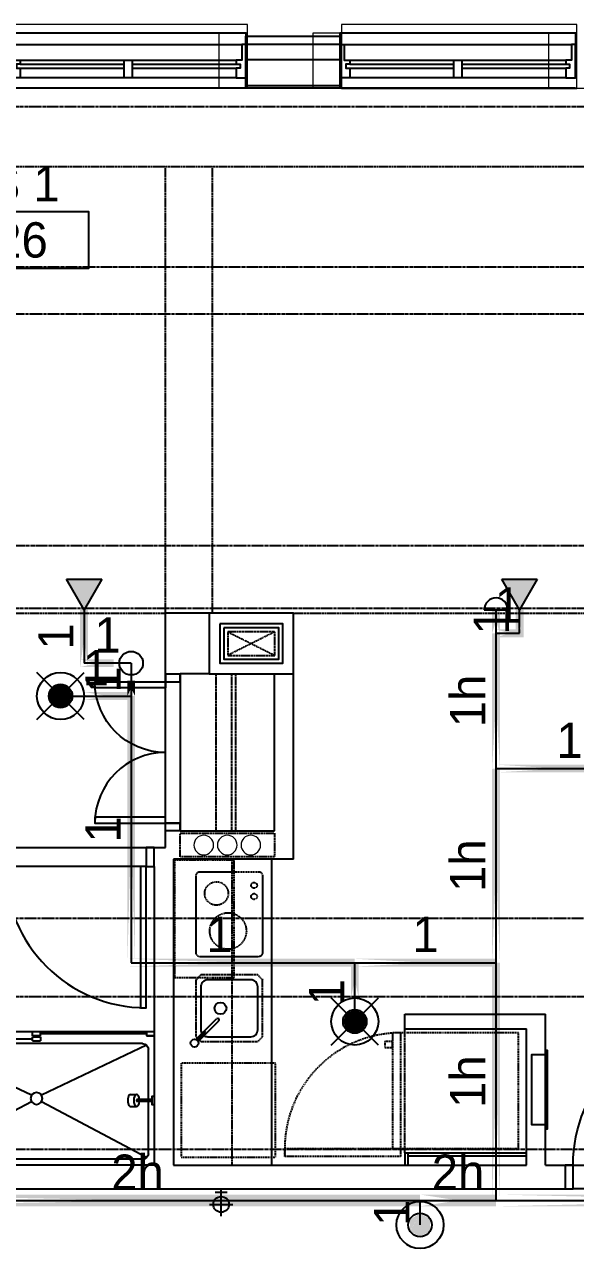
# Model space of a CAD drawing. Header units: inches. Extents: x -6955 to 13123, y -1334 to 3701.
# Drawn here: x 6924.5 to 7065, y 1674.3 to 1986.5 of the extents above; entities that cross this region are included whole.
import ezdxf
from ezdxf.enums import TextEntityAlignment as Align

# ---------------------------------------------------------------- set-up
doc = ezdxf.new("R2010")
doc.units = ezdxf.units.IN
doc.header["$MEASUREMENT"] = 0
for name, pattern in [('CENTER2', [1.125, 0.75, -0.125, 0.125, -0.125]), ('DASHDOT2', [0.5, 0.25, -0.125, 0, -0.125]), ('HIDDEN2', [0.1875, 0.125, -0.0625])]:
    doc.linetypes.add(name, pattern=pattern)
for name, color, linetype in [('A-Door', 7, 'Continuous'), ('A-Door-Head', 8, 'Continuous'), ('A-Eqpm', 4, 'Continuous'), ('A-Eqpm-NIC', 5, 'DASHDOT2'), ('A-Flor-Case', 6, 'Continuous'), ('A-Flor-Case-Hidden', 8, 'HIDDEN2'), ('A-Flor-Outline', 4, 'Continuous'), ('A-Flor-Ovhd', 1, 'HIDDEN2'), ('A-Flor-Pfix', 7, 'Continuous'), ('A-Flor-Soffit', 6, 'HIDDEN2'), ('A-Flor-Wall Mtd Fixture', 7, 'Continuous'), ('A-Glaz', 7, 'Continuous'), ('A-Glaz-Sill', 8, 'Continuous'), ('A-Grid(SmallScale)', 11, 'CENTER2'), ('A-HVAC', 6, 'HIDDEN2'), ('A-Tag-Rm(Scale)', 7, 'Continuous'), ('A-Wall-Full', 7, 'Continuous'), ('A-Wall-Hatch', 15, 'Continuous'), ('headdn', 7, 'Continuous'), ('PIPEBL', 4, 'Continuous'), ('pipemn', 6, 'Continuous'), ('PIPESPC', 7, 'Continuous'), ('spk-cap', 7, 'Continuous'), ('spk-piperise', 7, 'Continuous'), ('TIDYPIPE', 7, 'Continuous')]:
    doc.layers.add(name, color=color, linetype=linetype)
doc.layers.add('G-Anno-Nplt', color=140, linetype='Continuous', lineweight=18, plot=False)
doc.styles.add('G1DIM', font='arial.ttf')
doc.styles.add('PIPE', font='PIPE.SHX')
doc.dimstyles.new('Aec-Arch-I-96', dxfattribs={"dimscale": 96, "dimtxt": 0.09375, "dimasz": 0.0625, "dimexe": 0.0625, "dimexo": 0.0625, "dimgap": 0.03125, "dimtad": 1, "dimdec": 3, "dimzin": 3, "dimdsep": 46, "dimlunit": 4, "dimtxsty": 'G1DIM', "dimblk": 'ARCHTICK', "dimcen": 0.09375, "dimclrt": 2, "dimazin": 2, "dimtfac": 0.75, "dimtdec": 3, "dimtix": 1, "dimtmove": 2, "dimatfit": 2, "dimldrblk": 'OPEN90', "dimfxl": 0.0625, "dimtolj": 1, "dimtzin": 0, "dimarcsym": 0})

# ---------------------------------------------------------------- blocks, each defined once
blk = doc.blocks.new('EXTERIOR WINDOW 4')
at = {"layer": 'A-Glaz'}
for p, q in [((3139.62, -8499), (3194.62, -8499)), ((3139.62, -8500), (3166.12, -8500)), ((3139.62, -8501), (3166.12, -8501)), ((3168.12, -8500), (3194.62, -8500)), ((3168.12, -8501), (3194.62, -8501))]:
    blk.add_line(p, q, dxfattribs=at)
for points in [[(3139.62, -8501), (3139.62, -8503.5), (3137.12, -8503.5), (3137.12, -8495), (3138.12, -8495), (3138.12, -8499), (3139.62, -8499), (3139.62, -8500), (3138.62, -8500), (3138.62, -8501), (3139.62, -8501)], [(3194.62, -8501), (3194.62, -8503.5), (3197.12, -8503.5), (3197.12, -8495), (3196.12, -8495), (3196.12, -8499), (3194.62, -8499), (3194.62, -8500), (3195.62, -8500), (3195.62, -8501), (3194.62, -8501)]]:
    blk.add_lwpolyline(points, dxfattribs=at)
blk.add_lwpolyline([(3168.12, -8503.5), (3166.12, -8503.5), (3166.12, -8499), (3168.12, -8499)], close=True, dxfattribs=at)
at = {"layer": 'A-Glaz-Sill'}
for p, q in [((3138.12, -8495), (3196.12, -8495)), ((3194.62, -8503.5), (3139.62, -8503.5)), ((3197.12, -8506.13), (3137.12, -8506.13))]:
    blk.add_line(p, q, dxfattribs=at)
blk.add_lwpolyline([(3137.12, -8495), (3137.12, -8492), (3197.12, -8492), (3197.12, -8495)], dxfattribs=at)
blk = doc.blocks.new('36in door')
blk.add_lwpolyline([(-1.5, -36), (0, -36), (0, 0), (-1.5, 0)], close=True)
blk.add_arc((0, 0), 36, 180, 270)
blk = doc.blocks.new('Plumbing Chase')
at = {"layer": 'A-Flor-Outline', "linetype": 'HIDDEN2', "ltscale": 0.5}
blk.add_lwpolyline([(0.625, 0), (6.625, 0), (6.625, 24), (0.625, 24)], close=True, dxfattribs=at)
at = {"layer": 'G-Anno-Nplt'}
for centre in [(3.625, 18), (3.625, 12), (3.625, 6)]:
    blk.add_circle(centre, 2.5, dxfattribs=at)
blk = doc.blocks.new('18in door')
blk.add_lwpolyline([(0, 0), (1.5, 0), (1.5, 18), (0, 18)], close=True)
blk.add_arc((0, 0), 18, 0, 90)
blk = doc.blocks.new('Single 12x6 HVAC Shaft')
at = {"layer": 'A-Flor-Outline'}
blk.add_lwpolyline([(3.75, 17.75), (11.75, 17.75), (11.75, 3.75), (3.75, 3.75)], close=True, dxfattribs=at)
at = {"layer": 'A-HVAC'}
for p, q in [((4.75, 16.75), (10.75, 4.75)), ((4.75, 4.75), (10.75, 16.75))]:
    blk.add_line(p, q, dxfattribs=at)
blk.add_lwpolyline([(4.75, 16.75), (10.75, 16.75), (10.75, 4.75), (4.75, 4.75)], close=True, dxfattribs=at)
at = {"layer": 'A-Wall-Full'}
for points in [[(0, 21.5), (15.5, 21.5), (15.5, 0), (0, 0)], [(2.75, 18.75), (12.75, 18.75), (12.75, 2.75), (2.75, 2.75)]]:
    blk.add_lwpolyline(points, close=True, dxfattribs=at)
blk = doc.blocks.new('sink1915rear')
for p, q in [((-0.37, -1.9), (-0.37, -5.29)), ((-0.12, -1.97), (-0.12, -4.54)), ((0.13, -1.97), (0.13, -4.54)), ((0.38, -1.9), (0.38, -5.29)), ((0.38, -5.29), (-0.37, -5.29)), ((0.13, -4.54), (-0.12, -4.54))]:
    blk.add_line(p, q)
blk.add_circle((0, -1.04), 0.938)
for start, end in [(112.0243, 67.9757), (138.5829, 221.4171), (264.1135, 275.8865), (318.587, 41.413)]:
    blk.add_arc((0, -5.04), 1, start, end)
blk.add_open_spline([(-0.75, -3.54), (-1.37, -3.58), (-1.99, -3.68), (-3.59, -4.07), (-4.53, -4.46), (-6.15, -5.47), (-6.84, -6.09), (-7.86, -7.44), (-8.21, -8.17), (-8.46, -9.28), (-8.5, -9.65), (-8.5, -10.01), (-8.5, -10.59), (-8.4, -11.17), (-7.93, -12.47), (-7.49, -13.18), (-6.28, -14.46), (-5.51, -15.02), (-3.75, -15.9), (-2.76, -16.21), (-0.69, -16.54), (0.38, -16.56), (2.47, -16.29), (3.47, -16), (5.27, -15.17), (6.07, -14.63), (7.34, -13.38), (7.81, -12.68), (8.41, -11.21), (8.54, -10.45), (8.44, -8.94), (8.22, -8.19), (7.42, -6.76), (6.85, -6.1), (5.41, -4.95), (4.55, -4.47), (2.7, -3.81), (1.74, -3.61), (0.75, -3.54)], degree=3, knots=[4.798605, 4.798605, 4.798605, 4.798605, 5.014176, 5.014176, 5.378501, 5.378501, 5.742827, 5.742827, 6.107152, 6.107152, 6.283185, 6.283185, 6.283185, 6.561131, 6.561131, 6.925457, 6.925457, 7.289782, 7.289782, 7.654107, 7.654107, 8.018433, 8.018433, 8.382758, 8.382758, 8.747084, 8.747084, 9.111409, 9.111409, 9.475734, 9.475734, 9.84006, 9.84006, 10.204385, 10.204385, 10.56871, 10.56871, 10.909356, 10.909356, 10.909356, 10.909356])
at = {"layer": 'A-Flor-Case-Hidden', "linetype": 'HIDDEN2', "ltscale": 0.25}
blk.add_ellipse((0, -10.01), major_axis=(-9.5, 0), ratio=0.789474, start_param=4.791408, end_param=10.916548, dxfattribs=at)
blk = doc.blocks.new('wall sconce')
for p, q in [((0, 0), (3.75, 0)), ((2, -1.75), (2, 1.75))]:
    blk.add_line(p, q)
blk.add_circle((2, 0), 1.25)
blk = doc.blocks.new('41in Std Vanity')
at = {"layer": 'A-Flor-Case'}
for p, q in [((23, 54.5), (0, 54.5)), ((0.75, 1.5), (0.75, 54.5)), ((23, 1.5), (23, 54.5)), ((23, 1.5), (0, 1.5))]:
    blk.add_line(p, q, dxfattribs=at)
at = {"layer": 'A-Flor-Case-Hidden'}
for p, q in [((22, 51.12), (0.75, 51.12)), ((4.83, 50.38), (0.75, 46.3)), ((5.89, 50.38), (0.75, 45.24)), ((20, 50.38), (2.75, 50.38)), ((16.86, 50.38), (21.25, 45.99)), ((17.92, 50.38), (21.25, 47.05)), ((22, 4.88), (22, 51.12)), ((21.25, 4.88), (21.25, 49.12)), ((21.25, 17), (0.75, 17)), ((21.25, 16.25), (0.75, 16.25)), ((21.25, 5.62), (0.75, 5.62)), ((22, 4.88), (0.75, 4.88))]:
    blk.add_line(p, q, dxfattribs=at)
for points in [[(0.75, 49.12), (2.75, 49.12), (2.75, 51.12), (0.75, 51.12)], [(20, 49.12), (22, 49.12), (22, 51.12), (20, 51.12)]]:
    blk.add_lwpolyline(points, close=True, dxfattribs=at)
at = {"layer": 'A-Wall-Full'}
for p, q in [((0, 0), (0, 56)), ((0, 56), (23, 56)), ((23, 0), (0, 0))]:
    blk.add_line(p, q, dxfattribs=at)
at = {"layer": 'A-Flor-Pfix', "rotation": 90}
blk.add_blockref('sink1915rear', (2.99, 33.06), dxfattribs=at)
at = {"layer": 'A-Flor-Wall Mtd Fixture', "xscale": -1, "rotation": 90}
blk.add_blockref('wall sconce', (11.5, 56), dxfattribs=at)
at = {"layer": 'A-Flor-Wall Mtd Fixture', "rotation": 90}
blk.add_blockref('wall sconce', (11.5, 0), dxfattribs=at)
blk = doc.blocks.new('_ArchTick')
at = {"color": 0, "linetype": 'ByBlock', "const_width": 0.15}
blk.add_lwpolyline([(-0.5, -0.5), (0.5, 0.5)], dxfattribs=at)
blk = doc.blocks.new('*D133')
at = {"layer": 'Defpoints', "color": 0, "transparency": 16777216}
for p in [(-44.25, -73.66), (-4.25, -73.66), (-4.25, -75.03)]:
    blk.add_point(p, dxfattribs=at)
at = {"layer": 'G-Anno-Nplt', "color": 0, "lineweight": -2, "transparency": 16777216}
for p, q in [((-44.25, -75.03), (-4.25, -75.03)), ((-44.25, -75.16), (-44.25, -76.53)), ((-4.25, -75.16), (-4.25, -76.53))]:
    blk.add_line(p, q, dxfattribs=at)
at = {"layer": 'G-Anno-Nplt', "color": 0, "lineweight": -2, "transparency": 16777216, "xscale": 1.5, "yscale": 1.5, "zscale": 1.5, "rotation": 180}
blk.add_blockref('_ArchTick', (-44.25, -75.03), dxfattribs=at)
at = {"layer": 'G-Anno-Nplt', "color": 0, "lineweight": -2, "transparency": 16777216, "xscale": 1.5, "yscale": 1.5, "zscale": 1.5}
blk.add_blockref('_ArchTick', (-4.25, -75.03), dxfattribs=at)
at = {"layer": 'G-Anno-Nplt', "transparency": 16777216, "insert": (-24.25, -76.93), "char_height": 2.25, "attachment_point": 5, "rotation": 180, "style": 'G1DIM'}
blk.add_mtext('\\A1;3\'-4"', dxfattribs=at)
blk = doc.blocks.new('_Open90')
at = {"color": 0, "linetype": 'ByBlock', "lineweight": -2}
for p, q in [((0, 0), (-1, 0)), ((-0.5, 0.5), (0, 0)), ((0, 0), (-0.5, -0.5))]:
    blk.add_line(p, q, dxfattribs=at)
blk = doc.blocks.new('*D134')
at = {"layer": 'Defpoints', "color": 0, "transparency": 16777216}
for p in [(-11.64, -72.75), (-10.4, -72.75), (-10.4, -96.75)]:
    blk.add_point(p, dxfattribs=at)
at = {"layer": 'G-Anno-Nplt', "color": 0, "lineweight": -2, "transparency": 16777216}
for p, q in [((-11.9, -72.75), (-13.14, -72.75)), ((-11.64, -96.75), (-11.64, -72.75)), ((-11.9, -96.75), (-13.14, -96.75))]:
    blk.add_line(p, q, dxfattribs=at)
at = {"layer": 'G-Anno-Nplt', "color": 0, "lineweight": -2, "transparency": 16777216, "xscale": 1.5, "yscale": 1.5, "zscale": 1.5}
for p, rotation in [((-11.64, -72.75), 90), ((-11.64, -96.75), 270)]:
    blk.add_blockref('_ArchTick', p, dxfattribs=dict(at, rotation=rotation))
at = {"layer": 'G-Anno-Nplt', "transparency": 16777216, "insert": (-13.54, -84.75), "char_height": 2.25, "attachment_point": 5, "rotation": 90, "style": 'G1DIM'}
blk.add_mtext('\\A1;2\'-0"', dxfattribs=at)
blk = doc.blocks.new('*D118')
at = {"layer": 'Defpoints', "color": 0, "transparency": 16777216}
for p in [(-78, -4.88), (0, -4.88), (0, -10.2)]:
    blk.add_point(p, dxfattribs=at)
at = {"layer": 'G-Anno-Nplt', "color": 0, "lineweight": -2, "transparency": 16777216}
for p, q in [((-78, -6.38), (-78, -11.7)), ((0, -6.38), (0, -11.7)), ((-78, -10.2), (0, -10.2))]:
    blk.add_line(p, q, dxfattribs=at)
at = {"layer": 'G-Anno-Nplt', "color": 0, "lineweight": -2, "transparency": 16777216, "xscale": 1.5, "yscale": 1.5, "zscale": 1.5, "rotation": 180}
blk.add_blockref('_ArchTick', (-78, -10.2), dxfattribs=at)
at = {"layer": 'G-Anno-Nplt', "color": 0, "lineweight": -2, "transparency": 16777216, "xscale": 1.5, "yscale": 1.5, "zscale": 1.5}
blk.add_blockref('_ArchTick', (0, -10.2), dxfattribs=at)
at = {"layer": 'G-Anno-Nplt', "transparency": 16777216, "insert": (-39, -8.3), "char_height": 2.25, "attachment_point": 5, "style": 'G1DIM'}
blk.add_mtext('\\A1;6\'-6"', dxfattribs=at)
blk = doc.blocks.new('*D119')
at = {"layer": 'Defpoints', "color": 0, "transparency": 16777216}
for p in [(-32.79, -4.88), (-32.79, -29.88), (-27.96, -29.88)]:
    blk.add_point(p, dxfattribs=at)
at = {"layer": 'G-Anno-Nplt', "color": 0, "lineweight": -2, "transparency": 16777216}
for p, q in [((-31.29, -4.88), (-26.46, -4.88)), ((-27.96, -4.88), (-27.96, -29.88)), ((-31.29, -29.88), (-26.46, -29.88))]:
    blk.add_line(p, q, dxfattribs=at)
at = {"layer": 'G-Anno-Nplt', "color": 0, "lineweight": -2, "transparency": 16777216, "xscale": 1.5, "yscale": 1.5, "zscale": 1.5}
for p, rotation in [((-27.96, -4.88), 90), ((-27.96, -29.88), 270)]:
    blk.add_blockref('_ArchTick', p, dxfattribs=dict(at, rotation=rotation))
at = {"layer": 'G-Anno-Nplt', "transparency": 16777216, "insert": (-29.84, -17.38), "char_height": 2.25, "attachment_point": 5, "rotation": 90, "style": 'G1DIM'}
blk.add_mtext('\\A1;2\'-1"', dxfattribs=at)
blk = doc.blocks.new('*D120')
at = {"layer": 'Defpoints', "color": 0, "transparency": 16777216}
for p in [(-32.32, -29.88), (-32.32, -63.88), (-27.96, -63.88)]:
    blk.add_point(p, dxfattribs=at)
at = {"layer": 'G-Anno-Nplt', "color": 0, "lineweight": -2, "transparency": 16777216}
for p, q in [((-30.82, -29.88), (-26.46, -29.88)), ((-27.96, -29.88), (-27.96, -63.88)), ((-30.82, -63.88), (-26.46, -63.88))]:
    blk.add_line(p, q, dxfattribs=at)
at = {"layer": 'G-Anno-Nplt', "color": 0, "lineweight": -2, "transparency": 16777216, "xscale": 1.5, "yscale": 1.5, "zscale": 1.5}
for p, rotation in [((-27.96, -29.88), 90), ((-27.96, -63.88), 270)]:
    blk.add_blockref('_ArchTick', p, dxfattribs=dict(at, rotation=rotation))
at = {"layer": 'G-Anno-Nplt', "transparency": 16777216, "insert": (-29.86, -46.88), "char_height": 2.25, "attachment_point": 5, "rotation": 90, "style": 'G1DIM'}
blk.add_mtext('\\A1;2\'-10"', dxfattribs=at)
blk = doc.blocks.new('*D121')
at = {"layer": 'Defpoints', "color": 0, "transparency": 16777216}
for p in [(-32.25, -63.88), (-32.25, -94.88), (-27.96, -94.88)]:
    blk.add_point(p, dxfattribs=at)
at = {"layer": 'G-Anno-Nplt', "color": 0, "lineweight": -2, "transparency": 16777216}
for p, q in [((-30.75, -63.88), (-26.46, -63.88)), ((-27.96, -63.88), (-27.96, -94.88)), ((-30.75, -94.88), (-26.46, -94.88))]:
    blk.add_line(p, q, dxfattribs=at)
at = {"layer": 'G-Anno-Nplt', "color": 0, "lineweight": -2, "transparency": 16777216, "xscale": 1.5, "yscale": 1.5, "zscale": 1.5}
for p, rotation in [((-27.96, -63.88), 90), ((-27.96, -94.88), 270)]:
    blk.add_blockref('_ArchTick', p, dxfattribs=dict(at, rotation=rotation))
at = {"layer": 'G-Anno-Nplt', "transparency": 16777216, "insert": (-29.84, -79.38), "char_height": 2.25, "attachment_point": 5, "rotation": 90, "style": 'G1DIM'}
blk.add_mtext('\\A1;2\'-7"', dxfattribs=at)
blk = doc.blocks.new('*D122')
at = {"layer": 'Defpoints', "color": 0, "transparency": 16777216}
for p in [(-34.75, -69.46), (0, -69.46), (0, -70.99)]:
    blk.add_point(p, dxfattribs=at)
at = {"layer": 'G-Anno-Nplt', "color": 0, "lineweight": -2, "transparency": 16777216}
for p, q in [((-34.75, -70.96), (-34.75, -72.49)), ((-34.75, -70.99), (0, -70.99)), ((0, -70.96), (0, -72.49))]:
    blk.add_line(p, q, dxfattribs=at)
at = {"layer": 'G-Anno-Nplt', "color": 0, "lineweight": -2, "transparency": 16777216, "xscale": 1.5, "yscale": 1.5, "zscale": 1.5, "rotation": 180}
blk.add_blockref('_ArchTick', (-34.75, -70.99), dxfattribs=at)
at = {"layer": 'G-Anno-Nplt', "color": 0, "lineweight": -2, "transparency": 16777216, "xscale": 1.5, "yscale": 1.5, "zscale": 1.5}
blk.add_blockref('_ArchTick', (0, -70.99), dxfattribs=at)
at = {"layer": 'G-Anno-Nplt', "transparency": 16777216, "insert": (-17.37, -68.23), "char_height": 2.25, "attachment_point": 5, "style": 'G1DIM'}
blk.add_mtext('\\A1;2\'-10{\\H0.750000x;\\S3/4;}"', dxfattribs=at)
blk = doc.blocks.new('refrigerator')
blk.add_line((-30.125, 0), (-30.125, -29.5))
for points in [[(-32.125, -29.5), (0, -29.5), (0, 0), (-32.125, 0)], [(-34.125, -3.75), (-32.125, -3.75), (-32.125, -2.25), (-34.125, -2.25)], [(-59.625, -31.5), (-59.625, -29.5), (-30.125, -29.5), (-30.125, -31.5)]]:
    blk.add_lwpolyline(points, close=True)
blk.add_arc((-30.125, -29.5), 29.5, 90, 183.88744)
blk = doc.blocks.new('kitchen faucet')
for p, q in [((0.93, 0.38), (8.38, 0.38)), ((1, 0.12), (4, 0.12)), ((4, -0.12), (4, 0.12)), ((0.93, -0.38), (8.38, -0.38)), ((1, -0.12), (4, -0.12))]:
    blk.add_line(p, q)
blk.add_circle((0, 0), 1)
blk.add_arc((8.38, 0), 0.375, 270, 90)
blk = doc.blocks.new('kitchen sink')
blk.add_lwpolyline([(-14.94, -6.97, 0.143329), (-14, -7.25), (-3, -7.25, 0.414214), (-1.25, -5.5), (-1.25, 5.5, 0.414214), (-3, 7.25), (-14, 7.25, 0.414214), (-15.75, 5.5), (-15.75, -5.5, 0.143329), (-15.47, -6.44, 0.143329)], format="xyb")
blk.add_circle((-10.75, 0), 1.5)
at = {"layer": 'A-Flor-Case-Hidden'}
for p, q in [((-15.75, 8.5), (-17, 7.25)), ((-1.25, 8.5), (0, 7.25)), ((-16.64, -7.61), (-17, -7.25)), ((-15.75, -8.5), (-16.11, -8.14)), ((-1.25, -8.5), (0, -7.25))]:
    blk.add_line(p, q, dxfattribs=at)
for points in [[(-17, 7.25), (-17, -7.25)], [(-1.25, 8.5), (-15.75, 8.5)], [(0, -7.25), (0, 7.25)], [(-15.75, -8.5), (-1.25, -8.5)]]:
    blk.add_lwpolyline(points, dxfattribs=at)
at = {"rotation": 45.00000000000001}
blk.add_blockref('kitchen faucet', (-17.38, -8.88), dxfattribs=at)
blk = doc.blocks.new('cooktop')
at = {"ltscale": 0.5}
blk.add_lwpolyline([(-7.56, -21.5), (7.56, -21.5, 0.414214), (8.56, -20.5), (8.56, -1, 0.414214), (7.56, 0), (-7.56, 0, 0.414214), (-8.56, -1), (-8.56, -20.5, 0.414214)], format="xyb", close=True, dxfattribs=at)
for centre, radius in [((-3.27, -5.47), 3), ((6.32, -3.4), 0.75), ((6.32, -6.24), 0.75), ((-0.31, -15.05), 4.66)]:
    blk.add_circle(centre, radius, dxfattribs=at)
blk = doc.blocks.new('shower head')
for p, q in [((0.5, 0.25), (4.48, 0.25)), ((6.04, 1.5), (4.5, 1.5)), ((0.5, -0.25), (4.48, -0.25)), ((6.02, -1.5), (4.49, -1.5))]:
    blk.add_line(p, q)
blk.add_lwpolyline([(0, -1.12), (0.5, -1.12), (0.5, 1.12), (0, 1.12)], close=True)
at = {"extrusion": (0, 0, -1)}
for centre, start_param, end_param in [((4.5, 0), 4.878708, 10.826996), ((6.02, 0), 6.265998, 9.430839)]:
    blk.add_ellipse(centre, major_axis=(0, 1.5), ratio=0.483735, start_param=start_param, end_param=end_param, dxfattribs=at)
blk.add_open_spline([(4.48, 0.25), (4.49, 0.2), (4.49, 0.16), (4.49, 0.11), (4.5, 0.04), (4.5, -0.04), (4.49, -0.11), (4.49, -0.16), (4.49, -0.21), (4.48, -0.25)], degree=3, knots=[7.6339989, 7.6339989, 7.6339989, 7.6339989, 7.7552894, 7.7552894, 7.7552894, 7.9540134, 7.9540134, 7.9540134, 8.074038, 8.074038, 8.074038, 8.074038])
blk = doc.blocks.new('shower door')
at = {"layer": 'A-Flor-Case'}
for p, q in [((-31, -1), (-31, 0)), ((-29, 0), (-31, 0)), ((-29, -1), (-29, 0)), ((0, 0), (-2, 0)), ((-2, 0), (-2, -1)), ((-59.99, -1.26), (-57.99, -1.26)), ((-59.99, -2.26), (-57.99, -2.26)), ((-57.99, -2.26), (-57.99, -1.26)), ((-57.99, -1.76), (-31, -1.76)), ((-29, -1), (-31, -1)), ((-31, -1.26), (-29, -1.26)), ((-31, -2.26), (-31, -1.26)), ((-31, -2.26), (-29, -2.26)), ((-2, -0.5), (-29, -0.5)), ((-29, -1.26), (-29, -2.26)), ((0, -1), (-2, -1)), ((-2, -1), (0, -1))]:
    blk.add_line(p, q, dxfattribs=at)
blk = doc.blocks.new('30x34 shower')
at = {"layer": 'A-Flor-Pfix'}
for p, q in [((0, -34), (0, 0)), ((60, 0), (0, 0)), ((60, -34), (60, 0)), ((1.5, -3), (1.5, -29.5)), ((28.75, -16.18), (1.94, -1.94)), ((57, -1.5), (3, -1.5)), ((58.06, -1.94), (31.25, -16.18)), ((58.5, -3), (58.5, -29.5)), ((28.75, -17.82), (1.94, -30.56)), ((58.06, -30.56), (31.25, -17.82)), ((57, -31), (3, -31)), ((60, -34), (0, -34))]:
    blk.add_line(p, q, dxfattribs=at)
blk.add_circle((30, -17), 1.5, dxfattribs=at)
for centre, start, end in [((3, -3), 90, 180), ((57, -3), 0, 90), ((3, -29.5), 180, 270), ((57, -29.5), 270, 0)]:
    blk.add_arc(centre, 1.5, start, end, dxfattribs=at)
at = {"xscale": -1, "rotation": 179.9999999999999}
blk.add_blockref('shower door', (60, -34), dxfattribs=at)
at = {"layer": 'A-Flor-Pfix', "rotation": 180.0000000001253}
blk.add_blockref('shower head', (60, -16.5), dxfattribs=at)
blk = doc.blocks.new('Toiliet American Std Cadet Pro')
for p, q in [((0, 8.06), (0, -8.06)), ((5.84, 9.06), (1, 9.06)), ((6.84, 7.9), (6.84, 8.06)), ((7.53, 6.52), (7, 7.36)), ((7.69, -5.98), (7.69, 5.98)), ((1, -9.06), (5.84, -9.06)), ((6.84, -8.06), (6.84, -7.9)), ((7, -7.36), (7.53, -6.52))]:
    blk.add_line(p, q)
for centre, radius, start, end in [((1, 8.06), 1, 90, 180), ((5.84, 8.06), 1, 0, 90), ((7.84, 7.9), 1, 180, 212.4157), ((6.69, 5.98), 1, 0, 32.4157), ((10.89, 10.1), 4.91, 226.8784, 295.5831), ((10.89, -10.1), 4.91, 64.417, 133.1217), ((6.69, -5.98), 1, 327.5844, 0), ((1, -8.06), 1, 180, 270), ((5.84, -8.06), 1, 270, 0), ((7.84, -7.9), 1, 147.5844, 180)]:
    blk.add_arc(centre, radius, start, end)
for start_param, end_param in [(4.086017, 8.480354), (2.197169, 4.086017)]:
    blk.add_ellipse((18.39, 0), major_axis=(9.17, 0), ratio=0.762999, start_param=start_param, end_param=end_param)
blk = doc.blocks.new('*D109')
at = {"layer": 'Defpoints', "color": 0, "transparency": 16777216}
for p in [(-42.8, 6.14), (-45.88, -60), (-43.26, -60)]:
    blk.add_point(p, dxfattribs=at)
at = {"layer": 'G-Anno-Nplt', "color": 0, "lineweight": -2, "transparency": 16777216}
for p, q in [((-44.3, 6.14), (-47.38, 6.14)), ((-45.88, 6.14), (-45.88, -60)), ((-44.76, -60), (-47.38, -60))]:
    blk.add_line(p, q, dxfattribs=at)
at = {"layer": 'G-Anno-Nplt', "color": 0, "lineweight": -2, "transparency": 16777216, "xscale": 1.5, "yscale": 1.5, "zscale": 1.5}
for p, rotation in [((-45.88, 6.14), 90), ((-45.88, -60), 270)]:
    blk.add_blockref('_ArchTick', p, dxfattribs=dict(at, rotation=rotation))
at = {"layer": 'G-Anno-Nplt', "transparency": 16777216, "insert": (-48.63, -26.93), "char_height": 2.25, "attachment_point": 5, "rotation": 90, "style": 'G1DIM'}
blk.add_mtext('\\A1;5\'-6{\\H0.750000x;\\S1/8;}"', dxfattribs=at)
blk = doc.blocks.new('*D110')
at = {"layer": 'Defpoints', "color": 0, "transparency": 16777216}
for p in [(-36, 0), (0, 2.48), (0, -3.5)]:
    blk.add_point(p, dxfattribs=at)
at = {"layer": 'G-Anno-Nplt', "color": 0, "lineweight": -2, "transparency": 16777216}
for p, q in [((-36, 1.5), (-36, 3.98)), ((0, -2), (0, 3.98)), ((-36, 2.48), (0, 2.48))]:
    blk.add_line(p, q, dxfattribs=at)
at = {"layer": 'G-Anno-Nplt', "color": 0, "lineweight": -2, "transparency": 16777216, "xscale": 1.5, "yscale": 1.5, "zscale": 1.5, "rotation": 180}
blk.add_blockref('_ArchTick', (-36, 2.48), dxfattribs=at)
at = {"layer": 'G-Anno-Nplt', "color": 0, "lineweight": -2, "transparency": 16777216, "xscale": 1.5, "yscale": 1.5, "zscale": 1.5}
blk.add_blockref('_ArchTick', (0, 2.48), dxfattribs=at)
at = {"layer": 'G-Anno-Nplt', "transparency": 16777216, "insert": (-18, 4.38), "char_height": 2.25, "attachment_point": 5, "style": 'G1DIM'}
blk.add_mtext('\\A1;3\'-0"', dxfattribs=at)
blk = doc.blocks.new('*D106')
at = {"layer": 'Defpoints', "color": 0, "transparency": 16777216}
for p in [(-76.12, 6.5), (-58.12, 7.25), (-76.12, 2.15)]:
    blk.add_point(p, dxfattribs=at)
at = {"layer": 'G-Anno-Nplt', "color": 0, "lineweight": -2, "transparency": 16777216}
for p, q in [((-76.12, 5), (-76.12, 0.65)), ((-58.12, 5.75), (-58.12, 0.65)), ((-58.12, 2.15), (-76.12, 2.15))]:
    blk.add_line(p, q, dxfattribs=at)
at = {"layer": 'G-Anno-Nplt', "color": 0, "lineweight": -2, "transparency": 16777216, "xscale": 1.5, "yscale": 1.5, "zscale": 1.5, "rotation": 180}
blk.add_blockref('_ArchTick', (-76.12, 2.15), dxfattribs=at)
at = {"layer": 'G-Anno-Nplt', "color": 0, "lineweight": -2, "transparency": 16777216, "xscale": 1.5, "yscale": 1.5, "zscale": 1.5}
blk.add_blockref('_ArchTick', (-58.12, 2.15), dxfattribs=at)
at = {"layer": 'G-Anno-Nplt', "transparency": 16777216, "insert": (-67.12, 4.05), "char_height": 2.25, "attachment_point": 5, "style": 'G1DIM'}
blk.add_mtext('\\A1;1\'-6"', dxfattribs=at)
blk = doc.blocks.new('*D107')
at = {"layer": 'Defpoints', "color": 0, "transparency": 16777216}
for p in [(0, 0), (-7.85, -60), (0, -60)]:
    blk.add_point(p, dxfattribs=at)
at = {"layer": 'G-Anno-Nplt', "color": 0, "lineweight": -2, "transparency": 16777216}
for p, q in [((-1.5, 0), (-9.35, 0)), ((-7.85, 0), (-7.85, -60)), ((-1.5, -60), (-9.35, -60))]:
    blk.add_line(p, q, dxfattribs=at)
at = {"layer": 'G-Anno-Nplt', "color": 0, "lineweight": -2, "transparency": 16777216, "xscale": 1.5, "yscale": 1.5, "zscale": 1.5}
for p, rotation in [((-7.85, 0), 90), ((-7.85, -60), 270)]:
    blk.add_blockref('_ArchTick', p, dxfattribs=dict(at, rotation=rotation))
at = {"layer": 'G-Anno-Nplt', "transparency": 16777216, "insert": (-9.75, -30), "char_height": 2.25, "attachment_point": 5, "rotation": 90, "style": 'G1DIM'}
blk.add_mtext('\\A1;5\'-0"', dxfattribs=at)
blk = doc.blocks.new('*D108')
at = {"layer": 'Defpoints', "color": 0, "transparency": 16777216}
for p in [(-76.12, -58), (-76.12, -60), (-69.22, -60)]:
    blk.add_point(p, dxfattribs=at)
at = {"layer": 'G-Anno-Nplt', "color": 0, "lineweight": -2, "transparency": 16777216}
for p, q in [((-74.62, -58), (-67.72, -58)), ((-69.22, -58), (-69.22, -56.5)), ((-69.22, -58), (-69.22, -60)), ((-74.62, -60), (-67.72, -60)), ((-69.22, -60), (-69.22, -61.5))]:
    blk.add_line(p, q, dxfattribs=at)
at = {"layer": 'G-Anno-Nplt', "color": 0, "lineweight": -2, "transparency": 16777216, "xscale": 1.5, "yscale": 1.5, "zscale": 1.5}
for p, rotation in [((-69.22, -58), 270), ((-69.22, -60), 90)]:
    blk.add_blockref('_ArchTick', p, dxfattribs=dict(at, rotation=rotation))
at = {"layer": 'G-Anno-Nplt', "transparency": 16777216, "insert": (-71.1, -59), "char_height": 2.25, "attachment_point": 5, "rotation": 90, "style": 'G1DIM'}
blk.add_mtext('\\A1;2"', dxfattribs=at)
blk = doc.blocks.new('Rm Tag')
blk.add_lwpolyline([(-0.2124, 0.0759), (0.2124, 0.0759), (0.2124, -0.0759), (-0.2124, -0.0759)], close=True)
for p in [(0, 0.2858), (0, 0.1493), (0, 0)]:
    blk.add_attdef('XXX', text='', height=0.0938).set_placement(p, align=Align.MIDDLE_CENTER)
blk = doc.blocks.new('wall sconce typ')
for p, q in [((0, 7), (0, 0)), ((3, 4), (-3, 4)), ((-1.5, 1), (1.5, 1))]:
    blk.add_line(p, q)
blk.add_circle((0, 4), 2)
blk = doc.blocks.new('dpend1')
for radius in [6, 3]:
    blk.add_circle((0, 0), radius)
for points in [[(0.01, 2.97), (-2.53, -1.59), (-2.62, 1.36)], [(0.01, 2.97), (-2.49, -1.59), (2.52, -1.59)], [(2.52, -1.59), (0.01, 2.97), (2.6, 1.47)], [(2.52, -1.59), (-2.53, -1.59), (0.01, -2.98)]]:
    blk.add_solid(points)
blk = doc.blocks.new('PIPESPC')
at = {"layer": 'PIPESPC', "style": 'PIPE', "width": 0.9}
blk.add_attdef('SIZE', text='', height=9, dxfattribs=at).set_placement((0, 4.02), align=Align.CENTER)
at = {"layer": 'PIPESPC', "style": 'PIPE', "flags": 1}
blk.add_attdef('SCHED', (25.3, 3.89), '', height=9, dxfattribs=at)
blk = doc.blocks.new('side2')
for p, q in [((0, 0), (7.79, 4.5)), ((7.79, 4.5), (7.79, -4.5)), ((7.79, -4.5), (0, 0))]:
    blk.add_line(p, q)
blk.add_solid([(7.79, -4.5), (0, 0), (7.79, 4.5)])
blk = doc.blocks.new('dpend2')
for p, q in [((-6, -6), (6, 6)), ((6, -6), (-6, 6))]:
    blk.add_line(p, q)
for radius in [6, 3]:
    blk.add_circle((0, 0), radius)
for points in [[(0, 0), (-3, 0), (-2.08, 2.07)], [(0, 0), (-3, 0), (-2.08, -2.07)], [(0, 0), (0, 3), (-2.12, 2.14)], [(0, 0), (0, -3), (-2.12, -2.14)], [(0, 0), (0, 3), (2.12, 2.14)], [(0, 0), (3, 0), (2.08, 2.07)], [(0, 0), (3, 0), (2.08, -2.07)], [(0, 0), (0, -3), (2.12, -2.14)]]:
    blk.add_solid(points)
blk = doc.blocks.new('CAP')
blk.add_line((0, 3), (0, -3))
blk.add_arc((0, 0), 3, 270, 90)
blk = doc.blocks.new('rise')
blk.add_circle((0, 0), 3)
blk = doc.blocks.new('Studio Vanity and Closet Typ')
at = {"layer": 'A-Door'}
for points in [[(-42.2386, -69), (-42.2386, -72.75), (-44.2386, -72.75), (-44.2386, -69)], [(-6.2386, -69), (-6.2386, -72.75), (-4.2386, -72.75), (-4.2386, -69)]]:
    blk.add_lwpolyline(points, close=True, dxfattribs=at)
at = {"layer": 'A-Door-Head'}
blk.add_lwpolyline([(-42.2386, -69), (-42.2386, -72.75), (-6.2386, -72.75), (-6.2386, -69)], close=True, dxfattribs=at)
at = {"layer": 'A-Flor-Ovhd'}
for p, q in [((-4.375, -81.955), (-44.25, -81.955)), ((-4.375, -85.955), (-44.25, -85.955)), ((-4.375, -86.955), (-44.25, -86.955))]:
    blk.add_line(p, q, dxfattribs=at)
at = {"layer": 'A-Flor-Soffit'}
blk.add_line((-59.75, -23), (-59.75, -69), dxfattribs=at)
at = {"layer": 'A-Wall-Full'}
for p, q in [((-56, 0), (-56, -23)), ((0, 0), (0, -23)), ((-56, -23), (-59.75, -23)), ((-42.25, -69), (-59.75, -69)), ((-59.75, -101.625), (-59.75, -69)), ((-42.25, -69), (-42.25, -72.75)), ((0, -69), (-6.25, -69)), ((-6.25, -69), (-6.25, -72.75)), ((-44.25, -80.125), (-44.25, -72.75)), ((-44.25, -72.75), (-42.25, -72.75)), ((-4.25, -72.75), (-6.25, -72.75)), ((-4.25, -72.75), (-4.25, -96.75)), ((-4.25, -96.75), (-44.25, -96.75)), ((3, -101.625), (-59.75, -101.625))]:
    blk.add_line(p, q, dxfattribs=at)
at = {"xscale": -1, "rotation": 90}
blk.add_blockref('41in Std Vanity', (0, 0), dxfattribs=at)
for name, p in [('Plumbing Chase', (-4.25, -96.75)), ('Single 12x6 HVAC Shaft', (-59.75, -101.625))]:
    blk.add_blockref(name, p)
at = {"layer": 'A-Door'}
blk.add_blockref('18in door', (-42.2386, -69), dxfattribs=at)
at = {"layer": 'A-Door', "xscale": -1}
blk.add_blockref('18in door', (-6.2386, -69), dxfattribs=at)
at = {"layer": 'G-Anno-Nplt'}
dim = blk.add_linear_dim(base=(-4.25, -75.0334), p1=(-44.25, -73.6618), p2=(-4.25, -73.6618), dimstyle='Aec-Arch-I-96', override={"dimscale": 24, "dimsah": 1, "dimclrt": 256}, dxfattribs=at)
dim.commit()
dim.dimension.update_dxf_attribs({"geometry": '*D133', "text_midpoint": (-24.25, -76.933)})
dim = blk.add_linear_dim(base=(-11.64, -72.75), p1=(-10.398, -96.75), p2=(-10.398, -72.75), angle=90, dimstyle='Aec-Arch-I-96', override={"dimscale": 24, "dimsah": 1, "dimclrt": 256}, dxfattribs=at)
dim.commit()
dim.dimension.update_dxf_attribs({"geometry": '*D134', "text_midpoint": (-13.5388, -84.75)})
blk = doc.blocks.new('Studio Kitchen 1')
at = {"layer": 'A-Eqpm'}
for points in [[(-28.2486, -99.75), (-10.2486, -99.75), (-10.2486, -96.25), (-28.2486, -96.25)], [(-29.2486, -99.75), (-9.2486, -99.75), (-9.2486, -100.25), (-29.2486, -100.25)]]:
    blk.add_lwpolyline(points, close=True, dxfattribs=at)
at = {"layer": 'A-Eqpm-NIC'}
for points in [[(-47.875, -5.125), (-47.875, -20.375), (-77.75, -20.375), (-77.75, -5.125)], [(-2, -6.875), (-2, -30.875), (-26, -30.875), (-26, -6.875)]]:
    blk.add_lwpolyline(points, close=True, dxfattribs=at)
at = {"layer": 'A-Flor-Case'}
for p, q in [((-78, -29.875), (0, -29.875)), ((-3.125, -63.875), (-3.125, -94.875)), ((-3.125, -63.875), (-0.125, -63.875)), ((-3.125, -64.625), (-0.125, -64.625)), ((-2.375, -64.625), (-2.375, -94.875))]:
    blk.add_line(p, q, dxfattribs=at)
at = {"layer": 'A-Flor-Ovhd'}
for p, q in [((0, -19.875), (-77.75, -19.875)), ((-3.125, -63.875), (-34.75, -63.875))]:
    blk.add_line(p, q, dxfattribs=at)
at = {"layer": 'A-Wall-Full'}
for p, q in [((-78, -4.875), (0, -4.875)), ((-78, -30.125), (-78, -4.875)), ((0, -4.875), (0, -94.875)), ((-34.75, -63.875), (-38.5, -63.875)), ((-38.5, -63.875), (-38.5, -99.75)), ((-34.75, -63.875), (-34.75, -94.875)), ((0, -94.875), (-34.75, -94.875)), ((0, -99.75), (-38.5, -99.75))]:
    blk.add_line(p, q, dxfattribs=at)
at = {"layer": 'G-Anno-Nplt'}
blk.add_line((-78, 0), (0, 0), dxfattribs=at)
at = {"layer": 'A-Eqpm-NIC', "extrusion": (0, 0, -1), "zscale": -1, "rotation": 270}
for name, p in [('cooktop', (74.75, -19.125)), ('refrigerator', (33.75, -92.875))]:
    blk.add_blockref(name, p, dxfattribs=at)
at = {"layer": 'A-Flor-Pfix', "extrusion": (0, 0, -1), "zscale": -1, "rotation": 270}
blk.add_blockref('kitchen sink', (40, -27.625), dxfattribs=at)
at = {"layer": 'G-Anno-Nplt'}
for base, p1, p2, picture, middle in [((0, -10.198), (-78, -4.875), (0, -4.875), '*D118', (-39, -8.2992)), ((0, -70.9875), (-34.75, -69.4551), (0, -69.4551), '*D122', (-17.375, -68.2311))]:
    dim = blk.add_linear_dim(base=base, p1=p1, p2=p2, dimstyle='Aec-Arch-I-96', override={"dimscale": 24, "dimsah": 1, "dimclrt": 256}, dxfattribs=at)
    dim.commit()
    dim.dimension.update_dxf_attribs({"geometry": picture, "text_midpoint": middle})
for base, p1, p2, picture, middle in [((-27.963, -29.875), (-32.7883, -4.875), (-32.7883, -29.875), '*D119', (-29.8427, -17.375)), ((-27.963, -63.875), (-32.3214, -29.875), (-32.3214, -63.875), '*D120', (-29.8618, -46.875)), ((-27.963, -94.875), (-32.2523, -63.875), (-32.2523, -94.875), '*D121', (-29.8427, -79.375))]:
    dim = blk.add_linear_dim(base=base, p1=p1, p2=p2, angle=90, dimstyle='Aec-Arch-I-96', override={"dimscale": 24, "dimsah": 1, "dimclrt": 256}, dxfattribs=at)
    dim.commit()
    dim.dimension.update_dxf_attribs({"geometry": picture, "text_midpoint": middle})
blk = doc.blocks.new('Studio Bath 2')
at = {"layer": 'A-Door'}
for points in [[(-81, -21.9817), (-81, -19.9817), (-76.125, -19.9817), (-76.125, -21.9817)], [(-81, -59.9817), (-81, -57.9817), (-76.125, -57.9817), (-76.125, -59.9817)]]:
    blk.add_lwpolyline(points, close=True, dxfattribs=at)
at = {"layer": 'A-Door-Head'}
blk.add_lwpolyline([(-81, -21.9817), (-81, -57.9817), (-76.125, -57.9817), (-76.125, -21.9817)], close=True, dxfattribs=at)
at = {"layer": 'A-Wall-Full'}
for p, q in [((-81, -22), (-81, 6.145)), ((-76.125, -22), (-76.125, 6.145)), ((-76.125, 6.145), (-36, 6.145)), ((-76.125, 6.145), (-36, 6.145)), ((-36, 0), (-36, 6.145)), ((0, 0), (-36, 0)), ((0, -60), (0, -3.5)), ((-81, -22), (-76.125, -22)), ((-81, -58), (-81, -62.855)), ((-76.125, -58), (-81, -58)), ((-76.125, -58), (-76.125, -60)), ((-76.125, -58), (-76.125, -60)), ((-76.125, -60), (0, -60))]:
    blk.add_line(p, q, dxfattribs=at)
at = {"layer": 'G-Anno-Nplt'}
for p, q in [((-76.125, 12.145), (-36, 12.145)), ((-76.125, 9.27), (-36, 9.27)), ((-76.125, 7.645), (-36, 7.645)), ((0, 3.125), (-36, 3.125))]:
    blk.add_line(p, q, dxfattribs=at)
at = {"layer": 'A-Door', "xscale": -1, "rotation": 90}
blk.add_blockref('36in door', (-76.125, -57.9817), dxfattribs=at)
at = {"layer": 'A-Flor-Pfix', "xscale": -1, "rotation": 90}
blk.add_blockref('Toiliet American Std Cadet Pro', (-58.125, 5.395), dxfattribs=at)
at = {"layer": 'A-Flor-Pfix', "extrusion": (0, 0, -1), "xscale": -1, "zscale": -1, "rotation": 90}
blk.add_blockref('30x34 shower', (0, 0), dxfattribs=at)
at = {"layer": 'G-Anno-Nplt'}
for base, p1, p2, picture, middle in [((-76.125, 2.1463), (-58.125, 7.25), (-76.125, 6.5015), '*D106', (-67.125, 4.0451)), ((0, 2.4794), (-36, 0), (0, -3.5), '*D110', (-18, 4.3789))]:
    dim = blk.add_linear_dim(base=base, p1=p1, p2=p2, dimstyle='Aec-Arch-I-96', override={"dimscale": 24, "dimsah": 1, "dimclrt": 256}, dxfattribs=at)
    dim.commit()
    dim.dimension.update_dxf_attribs({"geometry": picture, "text_midpoint": middle})
for base, p1, p2, picture, middle in [((-45.8755, -60), (-42.7983, 6.145), (-43.263, -60), '*D109', (-48.6347, -26.9275)), ((-7.8535, -60), (0, 0), (0, -60), '*D107', (-9.7523, -30)), ((-69.2224, -60), (-76.125, -58), (-76.125, -60), '*D108', (-71.102, -59))]:
    dim = blk.add_linear_dim(base=base, p1=p1, p2=p2, angle=90, dimstyle='Aec-Arch-I-96', override={"dimscale": 24, "dimsah": 1, "dimclrt": 256}, dxfattribs=at)
    dim.commit()
    dim.dimension.update_dxf_attribs({"geometry": picture, "text_midpoint": middle})
blk = doc.blocks.new('King Studio 1')
at = {"layer": 'A-Door'}
blk.add_lwpolyline([(183, 6), (181, 6), (181, 0), (183, 0)], close=True, dxfattribs=at)
at = {"layer": 'A-Door-Head'}
blk.add_lwpolyline([(183, 6), (219, 6), (219, 0), (183, 0)], close=True, dxfattribs=at)
at = {"layer": 'A-Flor-Soffit'}
for p, q in [((9.12, 260.64), (188.88, 260.64)), ((79.12, 146.75), (79.12, 260.64)), ((91.12, 146.75), (91.12, 260.64)), ((111.74, 146.75), (221, 146.75))]:
    blk.add_line(p, q, dxfattribs=at)
at = {"layer": 'A-Wall-Full'}
for p, q in [((111.74, 84), (106.38, 84)), ((176.01, 6), (183, 6)), ((183, 0), (183, 6)), ((-0.74, 0), (183, 0))]:
    blk.add_line(p, q, dxfattribs=at)
at = {"layer": 'G-Anno-Nplt'}
blk.add_line((9.12, 280.62), (215.02, 280.62), dxfattribs=at)
for points in [[(40, 280.62), (100, 280.62), (100, 296.87), (40, 296.87)], [(124, 280.59), (184, 280.59), (184, 296.87), (124, 296.87)], [(32.75, 294.75), (92.75, 294.75), (92.75, 280.62), (32.75, 280.62)], [(116.75, 294.75), (176.75, 294.75), (176.75, 280.62), (116.75, 280.62)]]:
    blk.add_lwpolyline(points, close=True, dxfattribs=at)
at = {"xscale": -1, "rotation": 90}
for name, p in [('Studio Vanity and Closet Typ', (10.12, 87)), ('Studio Bath 2', (16.26, 6)), ('Studio Kitchen 1', (76.26, 6))]:
    blk.add_blockref(name, p, dxfattribs=at)
at = {"layer": 'A-Door', "xscale": -1, "rotation": 180.0000000000306}
blk.add_blockref('36in door', (219, 6), dxfattribs=at)

msp = doc.modelspace()

# ---------------------------------------------------------------- linework, layer by layer
at = {"layer": 'A-Grid(SmallScale)'}
for p, q in [((4537.3342, 1965.5773), (8345.3342, 1965.5773)), ((8345.3342, 1912.5773), (4537.3342, 1912.5773)), ((4561.449, 1853.5773), (8345.3342, 1853.5773)), ((4537.3342, 1837.5773), (8345.3342, 1837.5773)), ((4563.1356, 1758.5773), (8345.3342, 1758.5773)), ((4537.3342, 1738.5773), (8345.3342, 1738.5773)), ((8343.3342, 1699.5773), (4552.1444, 1699.5773))]:
    msp.add_line(p, q, dxfattribs=at)
msp.add_lwpolyline([(8345.3342, 1924.5773), (4557.6467, 1924.5773), (4550.0842, 1939.1398), (4504.0217, 1939.1398)], dxfattribs=at)
at = {"layer": 'A-Wall-Full'}
for p, q in [((6980.9597, 1970.2023), (6980.9597, 1983.4523)), ((6980.9597, 1983.4523), (7004.9592, 1983.4523)), ((7004.9592, 1970.2023), (7004.9592, 1983.4523)), ((7004.9592, 1970.2023), (6980.9597, 1970.2023))]:
    msp.add_line(p, q, dxfattribs=at)
at = {"layer": 'A-Wall-Hatch'}
for p, q in [((6980.9597, 1981.4523), (7004.9592, 1981.4523)), ((7004.9592, 1977.4523), (6980.9597, 1977.4523)), ((7004.9592, 1970.8273), (6980.9597, 1970.8273))]:
    msp.add_line(p, q, dxfattribs=at)
at = {"layer": 'PIPEBL'}
for p, q in [((6939.7092, 1837.2124), (6939.7092, 1823.5823)), ((7044.7092, 1831.2124), (7044.7092, 1837.2124)), ((7050.7092, 1831.2124), (7050.7092, 1837.2124)), ((7044.7092, 1796.7124), (7044.7092, 1831.2124)), ((7044.7092, 1831.2124), (7050.7092, 1831.2124)), ((6951.7092, 1823.5823), (6939.7092, 1823.5823)), ((6951.7092, 1823.5823), (6951.7092, 1815.2124)), ((6933.7092, 1815.2124), (6951.7092, 1815.2124)), ((6951.7092, 1815.2124), (6951.7092, 1747.2124)), ((7044.7092, 1796.7124), (7082.2092, 1796.7124)), ((7044.7092, 1747.2124), (7044.7092, 1796.7124)), ((6951.7092, 1747.2124), (7008.7092, 1747.2124)), ((7008.7092, 1747.2124), (7044.7092, 1747.2124)), ((7008.7092, 1732.2124), (7008.7092, 1747.2124)), ((7044.7092, 1686.5773), (7044.7092, 1747.2124)), ((7025.3342, 1680.3201), (7025.3342, 1686.5773))]:
    msp.add_line(p, q, dxfattribs=at)
at = {"layer": 'pipemn'}
for p, q in [((6881.3342, 1686.5773), (7025.3342, 1686.5773)), ((7025.3342, 1686.5773), (7044.7092, 1686.5773)), ((7044.7092, 1686.5773), (7176.5992, 1686.5773))]:
    msp.add_line(p, q, dxfattribs=at)
at = {"layer": 'TIDYPIPE', "color": 7}
for points, const_width in [([(6939.7092, 1822.5823), (6939.7092, 1837.2124)], 2), ([(7044.7092, 1831.2124), (7044.7092, 1837.2124)], 2), ([(7050.7092, 1830.2124), (7050.7092, 1837.2124)], 2), ([(7044.7092, 1796.7124), (7044.7092, 1831.2124)], 2), ([(7044.7092, 1831.2124), (7051.7092, 1831.2124)], 2), ([(6938.7092, 1823.5823), (6947.2092, 1823.5823)], 2), ([(6951.7092, 1815.2124), (6951.7092, 1819.0823)], 2), ([(6939.7092, 1815.2124), (6951.7092, 1815.2124)], 2), ([(6951.7092, 1746.2124), (6951.7092, 1815.2124)], 2), ([(7044.7092, 1747.2124), (7044.7092, 1796.7124)], 2), ([(7044.7092, 1796.7124), (7076.2092, 1796.7124)], 2), ([(6950.7092, 1747.2124), (7008.7092, 1747.2124)], 2), ([(7008.7092, 1738.2124), (7008.7092, 1747.2124)], 2), ([(7008.7092, 1747.2124), (7044.7092, 1747.2124)], 2), ([(7044.7092, 1686.5773), (7044.7092, 1747.2124)], 2), ([(6881.3342, 1686.5773), (7025.3342, 1686.5773)], 3), ([(7025.3342, 1686.5773), (7044.7092, 1686.5773)], 3), ([(7044.7092, 1686.5773), (7176.5992, 1686.5773)], 3)]:
    msp.add_lwpolyline(points, close=True, dxfattribs=dict(at, const_width=const_width))

# ---------------------------------------------------------------- block references
for name, p in [('King Studio 1', (6881.3342, 1689.5773)), ('EXTERIOR WINDOW 4', (3783.8357, 10476.3273)), ('EXTERIOR WINDOW 4', (3867.8351, 10476.3273))]:
    msp.add_blockref(name, p)
at = {"layer": 'A-Flor-Wall Mtd Fixture', "rotation": 180}
msp.add_blockref('wall sconce typ', (6974.6498, 1689.5773), dxfattribs=at)
at = {"layer": 'A-Tag-Rm(Scale)'}
ref = msp.add_blockref('Rm Tag', (6920.4181, 1931.5147), dxfattribs=dict(at, xscale=96, yscale=96, zscale=96))
ref.add_attrib('XXX', 'KS 1', dxfattribs={"layer": '0', "height": 9}).set_placement((6920.4181, 1945.8456), align=Align.MIDDLE_CENTER)
ref.add_attrib('XXX', '326', dxfattribs={"layer": '0', "height": 9}).set_placement((6920.4181, 1931.5147), align=Align.MIDDLE_CENTER)
at = {"layer": 'headdn', "rotation": 90}
for p in [(6939.7092, 1837.2124), (7050.7092, 1837.2124)]:
    msp.add_blockref('side2', p, dxfattribs=at)
at = {"layer": 'headdn'}
for name, p in [('dpend2', (6933.7092, 1815.2124)), ('dpend2', (7008.7092, 1732.2124)), ('dpend1', (7025.3342, 1680.3201))]:
    msp.add_blockref(name, p, dxfattribs=at)
at = {"layer": 'PIPESPC'}
ref = msp.add_blockref('PIPESPC', (7047.7092, 1831.2124), dxfattribs=at)
ref.add_attrib('SIZE', '1', dxfattribs={"color": 0, "height": 9, "style": 'PIPE'}).set_placement((7047.7092, 1831.2124), align=Align.BOTTOM_CENTER)
ref = msp.add_blockref('PIPESPC', (7050.7092, 1834.2124), dxfattribs=dict(at, rotation=90))
ref.add_attrib('SIZE', '1', dxfattribs={"color": 0, "height": 9, "rotation": 90, "style": 'PIPE'}).set_placement((7050.7092, 1834.2124), align=Align.BOTTOM_CENTER)
ref = msp.add_blockref('PIPESPC', (6939.7092, 1830.3973), dxfattribs=dict(at, rotation=90))
ref.add_attrib('SIZE', '1', dxfattribs={"color": 0, "height": 9, "rotation": 90, "style": 'PIPE'}).set_placement((6939.7092, 1830.3973), align=Align.BOTTOM_CENTER)
ref = msp.add_blockref('PIPESPC', (6945.7092, 1823.5823), dxfattribs=at)
ref.add_attrib('SIZE', '1', dxfattribs={"color": 0, "height": 9, "style": 'PIPE'}).set_placement((6945.7092, 1823.5823), align=Align.BOTTOM_CENTER)
ref = msp.add_blockref('PIPESPC', (6942.7092, 1815.2124), dxfattribs=at)
ref.add_attrib('SIZE', '1', dxfattribs={"color": 0, "height": 9, "style": 'PIPE'}).set_placement((6942.7092, 1815.2124), align=Align.BOTTOM_CENTER)
ref = msp.add_blockref('PIPESPC', (6951.7092, 1819.3973), dxfattribs=dict(at, rotation=90))
ref.add_attrib('SIZE', '1', dxfattribs={"color": 0, "height": 9, "rotation": 90, "style": 'PIPE'}).set_placement((6951.7092, 1819.3973), align=Align.BOTTOM_CENTER)
ref = msp.add_blockref('PIPESPC', (7044.7092, 1813.9624), dxfattribs=dict(at, rotation=90))
ref.add_attrib('SIZE', '1h', dxfattribs={"color": 0, "height": 9, "rotation": 90, "style": 'PIPE'}).set_placement((7044.7092, 1813.9624), align=Align.BOTTOM_CENTER)
ref = msp.add_blockref('PIPESPC', (7063.4592, 1796.7124), dxfattribs=at)
ref.add_attrib('SIZE', '1', dxfattribs={"color": 0, "height": 9, "style": 'PIPE'}).set_placement((7063.4592, 1796.7124), align=Align.BOTTOM_CENTER)
ref = msp.add_blockref('PIPESPC', (6951.7092, 1781.2124), dxfattribs=dict(at, rotation=90))
ref.add_attrib('SIZE', '1', dxfattribs={"color": 0, "height": 9, "rotation": 90, "style": 'PIPE'}).set_placement((6951.7092, 1781.2124), align=Align.BOTTOM_CENTER)
ref = msp.add_blockref('PIPESPC', (7044.7092, 1771.9624), dxfattribs=dict(at, rotation=90))
ref.add_attrib('SIZE', '1h', dxfattribs={"color": 0, "height": 9, "rotation": 90, "style": 'PIPE'}).set_placement((7044.7092, 1771.9624), align=Align.BOTTOM_CENTER)
ref = msp.add_blockref('PIPESPC', (6974.2092, 1747.2124), dxfattribs=at)
ref.add_attrib('SIZE', '1', dxfattribs={"color": 0, "height": 9, "style": 'PIPE'}).set_placement((6974.2092, 1747.2124), align=Align.BOTTOM_CENTER)
ref = msp.add_blockref('PIPESPC', (7026.7092, 1747.2124), dxfattribs=at)
ref.add_attrib('SIZE', '1', dxfattribs={"color": 0, "height": 9, "style": 'PIPE'}).set_placement((7026.7092, 1747.2124), align=Align.BOTTOM_CENTER)
ref = msp.add_blockref('PIPESPC', (7008.7092, 1739.7124), dxfattribs=dict(at, rotation=90))
ref.add_attrib('SIZE', '1', dxfattribs={"color": 0, "height": 9, "rotation": 90, "style": 'PIPE'}).set_placement((7008.7092, 1739.7124), align=Align.BOTTOM_CENTER)
ref = msp.add_blockref('PIPESPC', (7044.7092, 1716.8948), dxfattribs=dict(at, rotation=90))
ref.add_attrib('SIZE', '1h', dxfattribs={"color": 0, "height": 9, "rotation": 90, "style": 'PIPE'}).set_placement((7044.7092, 1716.8948), align=Align.BOTTOM_CENTER)
ref = msp.add_blockref('PIPESPC', (6953.3342, 1686.5773), dxfattribs=at)
ref.add_attrib('SIZE', '2h', dxfattribs={"color": 0, "height": 9, "style": 'PIPE'}).set_placement((6953.3342, 1686.5773), align=Align.BOTTOM_CENTER)
ref = msp.add_blockref('PIPESPC', (7035.0217, 1686.5773), dxfattribs=at)
ref.add_attrib('SIZE', '2h', dxfattribs={"color": 0, "height": 9, "style": 'PIPE'}).set_placement((7035.0217, 1686.5773), align=Align.BOTTOM_CENTER)
ref = msp.add_blockref('PIPESPC', (7025.3342, 1683.4487), dxfattribs=dict(at, rotation=90))
ref.add_attrib('SIZE', '1', dxfattribs={"color": 0, "height": 9, "rotation": 90, "style": 'PIPE'}).set_placement((7025.3342, 1683.4487), align=Align.BOTTOM_CENTER)
at = {"layer": 'spk-cap', "rotation": 90.00000000002773}
msp.add_blockref('CAP', (7044.7092, 1837.2124), dxfattribs=at)
at = {"layer": 'spk-piperise', "rotation": 90.00000000002775}
msp.add_blockref('rise', (6951.7092, 1823.5823), dxfattribs=at)

doc.saveas('drawing.dxf')
